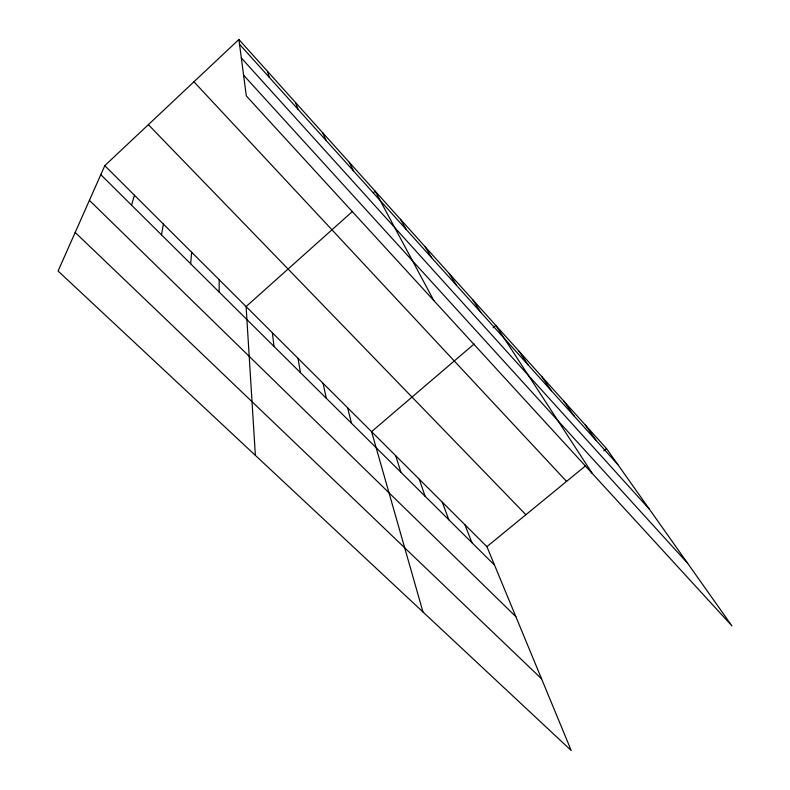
<?xml version="1.0" encoding="UTF-8"?>
<svg xmlns="http://www.w3.org/2000/svg" width="790" height="790" viewBox="0 0 790 790"><rect width="100%" height="100%" fill="white"/><g stroke="black" fill="none" stroke-linecap="round" stroke-linejoin="round"><path stroke-width="1.19" d="M219.136 292.014L219.195 279.739M190.667 263.781L191.644 252.257M161.476 234.837L163.402 224.103M131.525 205.143L134.458 195.249M104.794 165.663L58.075 271.019L571.21 750.5L486.916 546.66L104.794 165.663L238.886 39.5L606.542 448.621L731.925 625.868L246.322 95.945L238.886 39.5M352.587 211.345L246.105 306.56L255.368 455.376M373.364 192.77L375.171 191.15L433.838 300.575M474.089 344.035L371.567 431.646L422.986 612.003M493.128 327.771L495.844 325.441L592.352 473.556M486.916 546.66L585.528 465.843M603.807 450.863L606.542 448.621M75.178 232.448L541.565 678.808M89.408 200.354L515.84 616.615M100.794 174.669L494.54 565.107M148.362 124.672L525.883 514.725M193.945 81.785L566.549 481.396M243.587 75.159L687.646 563.27M241.325 57.966L649.39 509.195M239.518 44.28L617.82 464.569M585.4 425.099L596.183 440.524M563.774 401.034L574.044 415.925M541.654 376.415L551.371 390.744M519.02 351.224L528.155 364.95M472.835 299.825L480.735 312.267M449.273 273.616L456.531 285.378M425.158 246.776L431.725 257.817M400.461 219.294L406.307 229.584M349.249 162.315L353.535 170.956M322.695 132.75L326.132 140.511M464.866 524.679L471.936 542.69M295.46 102.453L298.018 109.267M442.321 502.193L448.819 519.761M419.263 479.214L425.148 496.298M395.691 455.702L400.935 472.282M267.534 71.377L269.153 77.203M347.61 407.768L351.501 423.262M323.1 383.338L326.28 398.259M298.028 358.334L300.457 372.653M272.372 332.748L274.012 346.425"/></g></svg>
